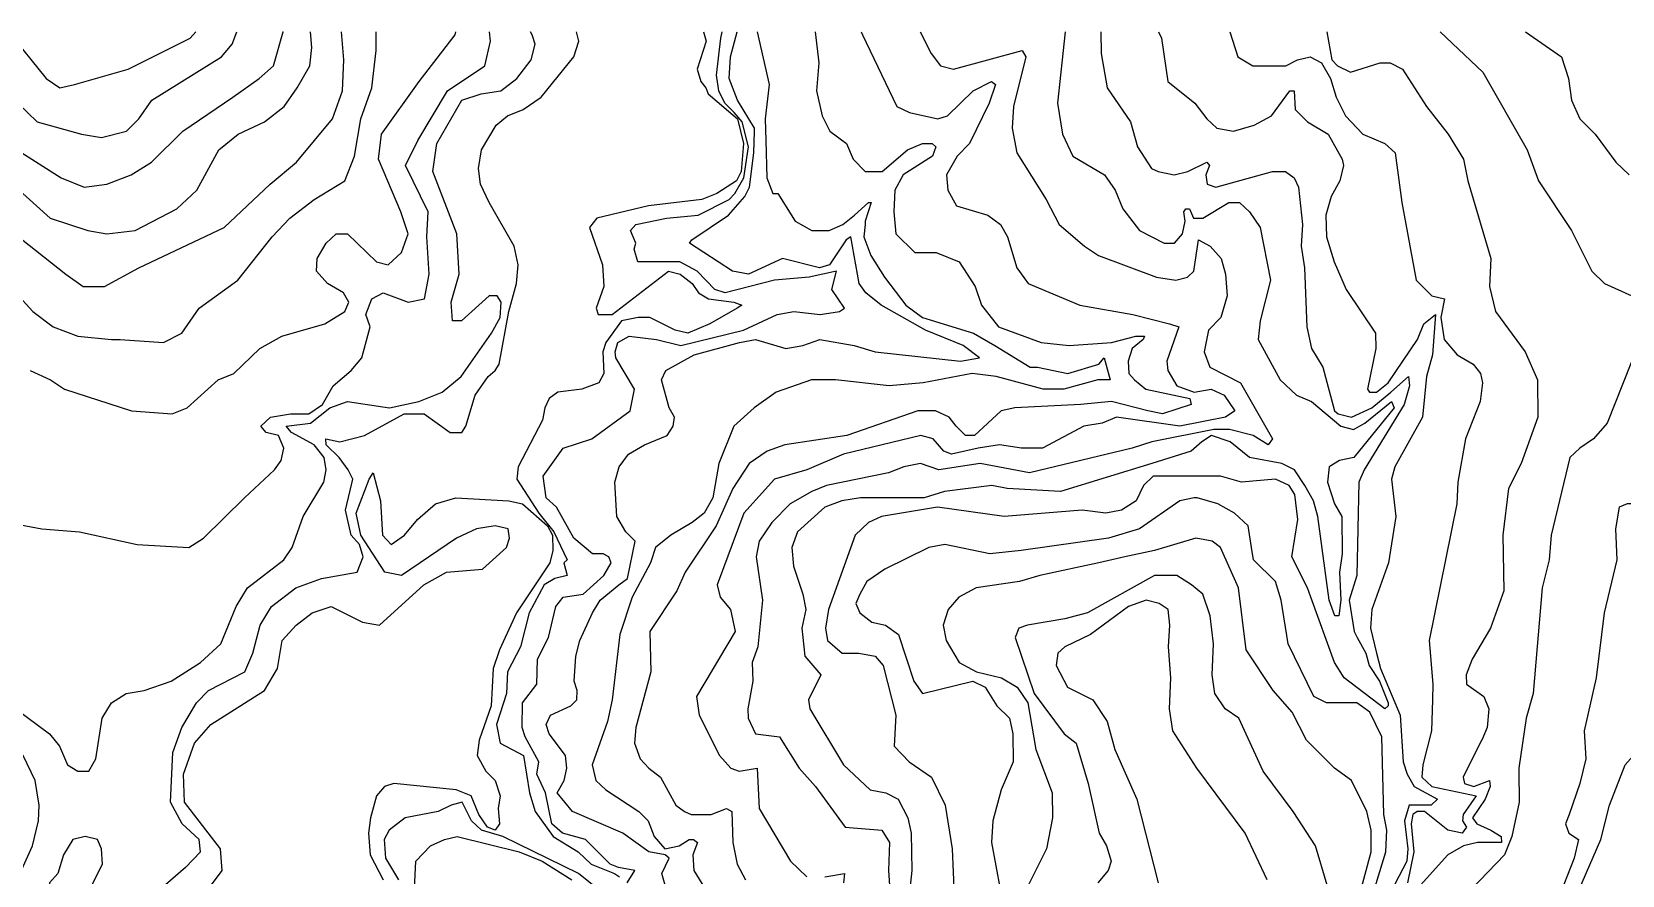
# Model space of a CAD drawing. Extents: x 3000 to 7000, y 3135 to 5000.
# Drawn here: x 5315 to 5828, y 4728 to 5000 of the extents above; entities that cross this region are included whole.
import ezdxf

# ---------------------------------------------------------------- set-up
doc = ezdxf.new("R2010")
doc.units = 0
doc.header["$MEASUREMENT"] = 0
doc.layers.add('TOPO_DIG', color=1, linetype='Continuous')

msp = doc.modelspace()

# ---------------------------------------------------------------- linework, layer by layer
at = {"layer": 'TOPO_DIG', "color": 1, "linetype": 'Continuous'}
for points, elevation in [([(5251.125, 5000), (5257.875, 4997), (5275.78125, 4981), (5280.3125, 4976), (5283.28125, 4969), (5285.1875, 4963), (5292.09375, 4950), (5304.625, 4939), (5326.28125, 4922), (5331.90625, 4918), (5338.78125, 4918), (5349.8125, 4924), (5377.25, 4937), (5392.125, 4951), (5400.625, 4958), (5412.125, 4972), (5415.375, 4981), (5415.78125, 4991), (5415.0625, 5000)], 30), ([(5283.46875, 5000), (5293.34375, 4989), (5301.46875, 4971), (5305.84375, 4965), (5324.75, 4953), (5332.21875, 4950), (5339.4375, 4951), (5347.375, 4954), (5353.90625, 4958), (5363.96875, 4968), (5380.09375, 4979), (5388.53125, 4985), (5393.21875, 4989), (5396.25, 5000), (5396.1875, 5000)], 34), ([(5307.875, 5000), (5319.90625, 4985), (5324.34375, 4982), (5329.125, 4983), (5346.375, 4988), (5366.375, 4998), (5368.125, 5000)], 38), ([(5310.15625, 4782), (5321.03125, 4774), (5324.28125, 4770), (5326.8125, 4764), (5330.1875, 4762), (5333.6875, 4762), (5335.9375, 4766), (5338, 4779), (5341, 4784), (5345.75, 4787), (5351.5, 4788), (5360.21875, 4791), (5369.6875, 4797), (5376.25, 4803), (5381.09375, 4815), (5384.84375, 4821), (5396.5, 4830), (5399.1875, 4834), (5402.75, 4844), (5409.40625, 4855), (5410.09375, 4859), (5409.5, 4863), (5406.28125, 4867), (5399, 4871), (5397.21875, 4873), (5405.125, 4874), (5411.3125, 4879), (5417.03125, 4881), (5430.5625, 4879), (5440, 4881), (5447.46875, 4884), (5453.625, 4889), (5463.375, 4903), (5466.1875, 4908), (5466.46875, 4913), (5465.15625, 4915), (5462.625, 4915), (5453.71875, 4907), (5450.78125, 4907), (5450.375, 4913), (5452.9375, 4922), (5452.15625, 4935), (5444.5, 4955), (5445.75, 4964), (5453.78125, 4978), (5460.09375, 4980), (5466.34375, 4981), (5471.5625, 4985), (5476.15625, 4991), (5477.4375, 4996), (5476.46875, 4999), (5475.9375, 5000)], 22), ([(5314.75, 4891), (5321.375, 4888), (5325.875, 4885), (5347.4375, 4878), (5360.5, 4877), (5365.34375, 4879), (5375.34375, 4888), (5380.375, 4890), (5388.71875, 4898), (5395.875, 4902), (5409.6875, 4906), (5416.1875, 4910), (5417.46875, 4913), (5415.71875, 4916), (5410.5625, 4919), (5407, 4923), (5407.28125, 4927), (5410.09375, 4932), (5413.375, 4935), (5416.96875, 4935), (5426.375, 4926), (5430.09375, 4925), (5434.34375, 4929), (5436.5625, 4935), (5434.1875, 4942), (5427, 4959), (5428, 4967), (5440.0625, 4984), (5451.625, 4999), (5451.84375, 5000)], 26), ([(5541.5625, 4974), (5538.46875, 4977), (5536.5625, 4981), (5535.875, 4986), (5537.1875, 4998), (5537.625, 5000)], 22), ([(5548.9375, 5000), (5548.90625, 5000), (5552.75, 4983), (5551.5, 4972), (5551.6875, 4965)], 26), ([(5582.375, 5000), (5582.84375, 4999), (5593.9375, 4976), (5598, 4974), (5607.09375, 4972), (5610.1875, 4973), (5618.5, 4981), (5624.40625, 4984), (5625.6875, 4983), (5623.625, 4977), (5617.34375, 4964), (5613.3125, 4960), (5609.875, 4954), (5610.34375, 4949), (5613.125, 4944), (5623.25, 4941), (5627.28125, 4938), (5629.5625, 4934), (5632.53125, 4924), (5636.25, 4919), (5652.875, 4912), (5669.9375, 4909), (5681.75, 4906), (5684.75, 4905), (5680.875, 4894), (5681.1875, 4891), (5684.09375, 4886), (5689.625, 4884), (5695.1875, 4885), (5699.34375, 4883), (5702.8125, 4878), (5699.8125, 4876), (5685, 4873), (5664.625, 4876), (5660.0625, 4874)], 30), ([(5648.125, 5000), (5645.6875, 4977), (5647.25, 4967), (5650.59375, 4960), (5660.75, 4954), (5664.1875, 4949), (5666.6875, 4943), (5672.03125, 4936), (5680, 4932), (5683.3125, 4932), (5685.9375, 4935), (5686.8125, 4939), (5686.375, 4942), (5686.96875, 4943), (5688.15625, 4943), (5689.4375, 4940), (5692.5, 4940), (5700.875, 4945), (5704.21875, 4945), (5707.53125, 4942), (5710.9375, 4937), (5714.25, 4920), (5710.875, 4907), (5710.25, 4901), (5717.375, 4888), (5722.65625, 4883), (5727.5, 4881), (5736.9375, 4873), (5741.03125, 4872), (5744.59375, 4874), (5753.25, 4881), (5754.03125, 4879), (5741.0625, 4863), (5736.5, 4862), (5733.1875, 4860), (5732.65625, 4855), (5734.875, 4848), (5737.21875, 4844), (5737.28125, 4832), (5736.4375, 4826), (5736.9375, 4817), (5736.3125, 4812), (5734.96875, 4812), (5733.09375, 4817), (5729.5, 4844), (5728.0625, 4849), (5725.34375, 4854), (5722.03125, 4859), (5717.875, 4861), (5707.5, 4863), (5701.25, 4868), (5695.28125, 4870), (5692.125, 4868), (5688.71875, 4865), (5676.03125, 4861)], 34), ([(5678.21875, 5000), (5679.125, 4998), (5681.1875, 4984), (5689.875, 4977), (5693.71875, 4972), (5696.96875, 4969), (5702.3125, 4968), (5708.96875, 4970), (5714.59375, 4973), (5720.4375, 4981), (5721.84375, 4981), (5722.1875, 4975), (5726.125, 4971), (5732.8125, 4967), (5737.34375, 4959), (5737.71875, 4957), (5736.59375, 4952), (5733.8125, 4947), (5732.09375, 4941), (5732.3125, 4934), (5734.71875, 4926), (5738.65625, 4917), (5748.0625, 4903), (5748.1875, 4898), (5745.5, 4885), (5746.1875, 4884), (5748.34375, 4884), (5752.1875, 4887), (5761.5625, 4901), (5763.625, 4906), (5767.4375, 4909), (5766.4375, 4896), (5764.5, 4889), (5763.21875, 4876), (5754.34375, 4860), (5753.1875, 4856), (5754.625, 4844), (5752.21875, 4829), (5746.9375, 4814), (5746.4375, 4808), (5748.375, 4800)], 38), ([(5732.34375, 5000), (5734.03125, 4991), (5735.8125, 4989), (5740, 4987), (5749.5625, 4990), (5752.78125, 4990), (5756.8125, 4988), (5764.5, 4976), (5771.5, 4967), (5776.375, 4959), (5777.8125, 4952), (5785.21875, 4927), (5784.75, 4918), (5786.6875, 4910), (5796.3125, 4897), (5800.28125, 4888), (5800.3125, 4876), (5794.9375, 4861), (5790.875, 4853), (5789.0625, 4838), (5789.375, 4820), (5785.125, 4808), (5779.1875, 4798), (5777.25, 4793), (5777.40625, 4790), (5783, 4786), (5784.5625, 4782), (5784, 4776), (5782.34375, 4772)], 42), ([(5796.40625, 5000), (5807.9375, 4992), (5810.21875, 4985), (5811.15625, 4978), (5813.875, 4972), (5818.8125, 4967), (5825.5, 4958), (5829.78125, 4954)], 46), ([(5507.09375, 4726), (5509.53125, 4730), (5504.25, 4731), (5501.5625, 4732), (5493.625, 4740), (5486.25, 4742), (5482.78125, 4745), (5480.78125, 4755), (5478, 4761), (5478.59375, 4765), (5474.1875, 4773), (5473.25, 4776), (5473.3125, 4784), (5477.9375, 4790), (5478.1875, 4798), (5481.75, 4805), (5484.0625, 4815), (5486.40625, 4818), (5492.875, 4819), (5499.59375, 4825), (5501.875, 4829), (5501.1875, 4831), (5499.375, 4832), (5495.875, 4832), (5489.84375, 4837), (5484.28125, 4847), (5480.9375, 4850), (5480.03125, 4857), (5486.4375, 4866), (5495.6875, 4869), (5508.0625, 4878), (5509.375, 4885), (5503.40625, 4895), (5503.15625, 4897), (5504.0625, 4900), (5507.75, 4902), (5516.5625, 4901), (5524.375, 4899), (5544.5, 4904), (5555.375, 4909), (5560.78125, 4910), (5569.21875, 4909), (5575.4375, 4910), (5577.09375, 4911), (5573.03125, 4917), (5574.53125, 4923), (5565.65625, 4921), (5554.5, 4920), (5538.625, 4916), (5535.3125, 4917), (5529.59375, 4923), (5524.0625, 4926), (5510.46875, 4926), (5509.28125, 4930), (5509.8125, 4932), (5508.15625, 4936), (5509.875, 4938), (5519.78125, 4940), (5529.96875, 4941), (5539.875, 4946), (5541.71875, 4948), (5544.625, 4953), (5546.125, 4963), (5544.0625, 4971), (5541.5625, 4974)], 22), ([(5551.6875, 4965), (5552, 4953), (5554, 4948), (5555.625, 4948), (5561.125, 4939), (5566.5625, 4936), (5572.125, 4936), (5576.46875, 4938), (5580.25, 4941)], 26), ([(5580.25, 4941), (5584.75, 4945), (5585.6875, 4945), (5583.6875, 4939), (5583.6875, 4938)], 26), ([(5583.6875, 4938), (5583.3125, 4934), (5585.5, 4928), (5589.96875, 4921), (5596.8125, 4912), (5602.125, 4908), (5618.5625, 4903), (5625.4375, 4899), (5636.875, 4892), (5639.1875, 4892)], 26), ([(5639.1875, 4892), (5648.9375, 4890), (5658.9375, 4893), (5660.71875, 4895), (5662.625, 4888), (5658.59375, 4888), (5647.6875, 4885)], 26), ([(5647.6875, 4885), (5647.28125, 4885), (5641, 4885), (5625.9375, 4889), (5618.1875, 4890), (5602.34375, 4887), (5591.40625, 4886), (5574.125, 4888), (5566.4375, 4888), (5555.03125, 4884), (5548, 4879), (5541.40625, 4873), (5536.59375, 4861), (5534.6875, 4850), (5531.875, 4845), (5528, 4842), (5521.15625, 4838), (5516.15625, 4834), (5514.59375, 4829), (5508.6875, 4818), (5504.6875, 4806), (5502.21875, 4785), (5500.6875, 4778), (5495.75, 4764), (5496.96875, 4759), (5500.15625, 4756), (5510.84375, 4749), (5513.84375, 4746), (5515.8125, 4741), (5519.21875, 4737), (5523.8125, 4738), (5527, 4740), (5528.375, 4740), (5529.6875, 4739), (5528.25, 4735), (5528.5, 4730), (5532.78125, 4723)], 26), ([(5660.0625, 4874), (5654.125, 4873), (5640.875, 4866), (5634.0625, 4866), (5626.9375, 4867), (5620.0625, 4866), (5611.5, 4864), (5609.0625, 4865), (5605.625, 4869), (5601.59375, 4870), (5576.75, 4864), (5564.9375, 4859), (5554.53125, 4856), (5544.65625, 4845), (5536.03125, 4822), (5537.03125, 4818), (5540.3125, 4814), (5541.84375, 4807), (5529.375, 4786), (5530.21875, 4780), (5536.84375, 4767), (5540.40625, 4763), (5543.15625, 4762), (5548.96875, 4763), (5549.5625, 4750), (5559.625, 4733), (5564.9375, 4728)], 30), ([(5676.03125, 4861), (5646.65625, 4852), (5629.40625, 4853), (5624.46875, 4854), (5609.25, 4852), (5602.6875, 4850), (5582.21875, 4850), (5576.1875, 4849), (5570.75, 4847), (5561.96875, 4839), (5560.0625, 4834), (5560.625, 4828), (5563.625, 4819), (5564.5625, 4814), (5563.3125, 4808), (5564.28125, 4799), (5569.4375, 4793), (5565.5, 4785), (5565.9375, 4782), (5576.78125, 4764), (5585.375, 4756), (5590.375, 4755), (5594.375, 4753), (5597.5, 4747), (5598.5625, 4742), (5598.78125, 4730), (5597.5625, 4719)], 34), ([(5372.875, 4725), (5376.59375, 4730), (5376.0625, 4737), (5364.5, 4752), (5364.1875, 4761), (5367.6875, 4771), (5372.96875, 4777), (5390.28125, 4788), (5394.5, 4795), (5395.96875, 4804), (5400.46875, 4809), (5405.625, 4813), (5411.75, 4815), (5421.8125, 4810), (5427.25, 4809), (5441.53125, 4822), (5448.875, 4826), (5460.46875, 4827), (5468.21875, 4834), (5469.21875, 4837), (5468.75, 4840), (5464.5625, 4841), (5458.59375, 4840), (5452.0625, 4837), (5434.40625, 4825), (5429.0625, 4826), (5421.25, 4838), (5419.75, 4845), (5423.9375, 4856), (5425.21875, 4858), (5427.625, 4849), (5428.3125, 4838), (5431.0625, 4835), (5435.375, 4838), (5439.5625, 4843), (5445.375, 4848), (5451.84375, 4850), (5468.9375, 4849), (5473.375, 4848), (5481.375, 4841), (5482.96875, 4838), (5483.125, 4833), (5482.1875, 4829), (5471.40625, 4813), (5465.90625, 4801), (5463.90625, 4795), (5463.3125, 4783), (5459.40625, 4772), (5458.78125, 4767), (5461.5, 4762), (5464.5625, 4759), (5466.1875, 4754), (5465.46875, 4750), (5466, 4745), (5464.59375, 4743), (5462.0625, 4744), (5459.28125, 4748), (5456.84375, 4754), (5452, 4756), (5431.9375, 4758), (5428.875, 4757), (5426.375, 4754), (5424.40625, 4747), (5423.75, 4742), (5424.3125, 4735), (5428.53125, 4727)], 18), ([(5689.65625, 4850), (5685, 4849), (5672.0625, 4840), (5662.03125, 4837), (5633.9375, 4833), (5623.84375, 4832), (5609.375, 4835), (5604.21875, 4834), (5590.0625, 4827), (5584.28125, 4823), (5582.03125, 4819), (5580.75, 4816), (5582.03125, 4813), (5585.90625, 4810), (5590.3125, 4809), (5594.40625, 4806), (5599.375, 4791), (5602.15625, 4787), (5618.375, 4791), (5622.40625, 4789), (5626.09375, 4783), (5630.1875, 4779), (5631.28125, 4774), (5631.40625, 4765), (5627.46875, 4756), (5624.84375, 4746), (5624.4375, 4739), (5627.1875, 4724)], 38), ([(5708.09375, 4834), (5707.0625, 4841), (5702.65625, 4845), (5697.3125, 4848), (5690.65625, 4850), (5689.65625, 4850)], 38), ([(5875.8125, 4791), (5874.875, 4792), (5868.5, 4796), (5862.9375, 4803), (5860.90625, 4819), (5861.5625, 4829), (5860.5625, 4834), (5856.3125, 4837), (5850.625, 4838), (5845.03125, 4836), (5842.03125, 4834), (5838.5, 4837), (5833.21875, 4846), (5831.125, 4848), (5829.09375, 4848), (5826.5625, 4847), (5825.40625, 4840), (5825.8125, 4830), (5821.75, 4813), (5819.15625, 4792), (5815.3125, 4775), (5815.8125, 4766), (5813.875, 4758), (5810.40625, 4748)], 46), ([(5747.125, 4722), (5751.40625, 4736), (5751.6875, 4743), (5750.78125, 4748), (5750.0625, 4773), (5746.21875, 4781), (5742.03125, 4784), (5732.3125, 4784), (5728.21875, 4786), (5719.90625, 4803), (5717.6875, 4817), (5715.875, 4823), (5708.75, 4830), (5708.09375, 4834)], 38), ([(5740.0625, 4700), (5728.78125, 4738), (5721.5625, 4749), (5711.875, 4762), (5704.09375, 4779), (5699.6875, 4782), (5696.3125, 4787), (5695.5, 4793), (5695.9375, 4803), (5694.8125, 4812), (5692.46875, 4819), (5688.8125, 4822), (5684.125, 4825), (5676.84375, 4825), (5655.3125, 4813), (5648.03125, 4811), (5636, 4809), (5633.15625, 4808), (5632.03125, 4805), (5638.1875, 4787), (5647.75, 4774), (5651.6875, 4771), (5655.5625, 4758), (5659.09375, 4742), (5661.4375, 4738), (5662.96875, 4733), (5661.9375, 4730), (5658.65625, 4726)], 42), ([(5748.375, 4800), (5749.71875, 4795), (5756.03125, 4780), (5756.96875, 4765), (5758.25, 4761), (5760.5, 4757), (5768.03125, 4753), (5766, 4751), (5758.9375, 4751), (5757.4375, 4746), (5758.5, 4737), (5758.15625, 4733), (5750.34375, 4718)], 38), ([(5782.34375, 4772), (5782.25, 4772), (5776.3125, 4760), (5776.71875, 4758), (5779.78125, 4757), (5784.78125, 4759), (5785, 4757), (5783.4375, 4753), (5779.3125, 4747), (5780.6875, 4745), (5785.25, 4743), (5788.5, 4741), (5788.6875, 4739), (5780.875, 4739), (5776.40625, 4738), (5771.3125, 4735), (5758.65625, 4721)], 42), ([(5810.40625, 4748), (5809.28125, 4745), (5810.3125, 4742), (5813.4375, 4740), (5812.09375, 4734), (5806.5625, 4720), (5803.9375, 4715), (5801.1875, 4713), (5797.6875, 4713), (5794.3125, 4712), (5790.6875, 4705), (5769.96875, 4686), (5765.1875, 4683), (5760.21875, 4684), (5754.875, 4683), (5747.8125, 4674), (5737.25, 4668), (5731.96875, 4663), (5729.3125, 4658), (5728.65625, 4650), (5731, 4638), (5732.9375, 4636), (5736.65625, 4635), (5745.25, 4636)], 46), ([(5330.3125, 4720), (5334, 4724), (5338.125, 4732), (5337.75, 4737), (5336.5, 4740), (5332.53125, 4741), (5328.59375, 4740), (5325.5, 4735), (5323.6875, 4729), (5321.0625, 4726), (5321, 4722), (5323.5625, 4718), (5326.96875, 4718), (5330.84375, 4720)], 22), ([(5438.4375, 4722), (5439, 4733), (5443.71875, 4738), (5448.1875, 4740), (5452.34375, 4741), (5472.28125, 4736), (5479.65625, 4733), (5489.21875, 4727)], 22), ([(5570.71875, 4728), (5577.0625, 4729), (5576.6875, 4726)], 30)]:
    msp.add_lwpolyline(points, dxfattribs=dict(at, elevation=elevation))
at = {"layer": 'TOPO_DIG', "color": 3, "linetype": 'Continuous'}
for points, elevation in [([(5271.75, 5000), (5281.125, 4993), (5286.15625, 4988), (5294, 4965), (5297.125, 4960), (5310.15625, 4950), (5321.25, 4940), (5333.40625, 4936), (5339.5, 4935), (5348.5625, 4936), (5362.0625, 4943), (5368.4375, 4949), (5375.59375, 4962), (5381.75, 4967), (5390.21875, 4971), (5396.5625, 4976), (5400.78125, 4982), (5404.84375, 4989), (5405.5625, 4995), (5405.09375, 5000)], 32), ([(5293.40625, 5000), (5310.875, 4977), (5317.03125, 4971), (5331.3125, 4967), (5337.75, 4966), (5345.8125, 4968), (5349.78125, 4972), (5354.03125, 4978), (5376.40625, 4992), (5379.875, 4996), (5381.375, 5000)], 36), ([(5307.71875, 4842), (5318.5625, 4840), (5330.65625, 4839), (5349.21875, 4835), (5365.90625, 4834), (5370.59375, 4837), (5383.8125, 4850), (5393.5, 4859), (5395.59375, 4862), (5396.53125, 4866), (5394.75, 4870), (5390.84375, 4871), (5389.0625, 4873), (5392.25, 4876), (5398.625, 4877), (5404.5, 4877), (5408.90625, 4880), (5412.375, 4886), (5418.1875, 4891), (5421.59375, 4895), (5424.25, 4905), (5422.9375, 4909), (5424.84375, 4914), (5428.5, 4916), (5436.53125, 4913), (5441.75, 4914), (5443.28125, 4922), (5442.5625, 4934), (5443, 4942), (5435.65625, 4957), (5439.65625, 4965), (5449.25, 4981), (5461.25, 4989), (5463.0625, 4997), (5462.6875, 5000)], 24), ([(5310.1875, 4916), (5315.625, 4910), (5322.21875, 4905), (5330.125, 4902), (5341, 4901), (5343.75, 4901), (5357.6875, 4900), (5363.65625, 4903), (5369.21875, 4911), (5381.71875, 4920), (5392.71875, 4934), (5398.375, 4940), (5406.25, 4946), (5416.1875, 4952), (5419.21875, 4960), (5421.25, 4972), (5424.84375, 4982), (5426.28125, 4994), (5426.1875, 5000)], 28), ([(5364.8125, 4731), (5369.6875, 4736), (5369.25, 4740), (5363.75, 4745), (5360, 4752), (5360.71875, 4768), (5363.6875, 4776), (5368.375, 4784), (5372.25, 4788), (5383.9375, 4794), (5386.53125, 4800), (5388.875, 4809), (5392.53125, 4815), (5400.3125, 4821), (5408.65625, 4824), (5420.15625, 4826), (5422, 4831), (5420.84375, 4835), (5418.1875, 4838), (5416.3125, 4846), (5418.6875, 4856), (5417.25, 4859), (5414.3125, 4863), (5410.125, 4867), (5410, 4869), (5414.53125, 4868), (5422.4375, 4870), (5435.25, 4877), (5441.6875, 4877), (5450.0625, 4871), (5453.78125, 4871), (5455.09375, 4873), (5458.0625, 4883), (5462.34375, 4889), (5464.53125, 4891), (5465.8125, 4893), (5468.9375, 4910), (5471.4375, 4919), (5471.9375, 4925), (5470.625, 4931), (5462.625, 4945), (5459.8125, 4951), (5459.1875, 4956), (5460.15625, 4962), (5464.875, 4970), (5468.5625, 4973), (5473.5625, 4975), (5479.40625, 4979), (5489.90625, 4992), (5491.5, 4997), (5490.78125, 5000)], 20), ([(5531.625, 5000), (5532.5, 4997), (5529.625, 4988), (5530.8125, 4984), (5532.375, 4982)], 20), ([(5548.03125, 4968), (5548.0625, 4969), (5542.5625, 4978), (5539.875, 4985), (5540.34375, 4992), (5542.4375, 5000)], 24), ([(5567.625, 5000), (5568.75, 4990), (5568.03125, 4981), (5569.90625, 4973), (5572.34375, 4968), (5577.71875, 4964), (5579.8125, 4959), (5583.6875, 4955), (5589.1875, 4955), (5597.34375, 4962), (5602.125, 4964), (5605.25, 4964), (5606.5, 4963), (5605.375, 4960), (5596, 4954), (5593.25, 4949), (5592.90625, 4942), (5593.5625, 4935), (5599.65625, 4929), (5606.53125, 4929), (5614, 4926), (5619.1875, 4918), (5621.1875, 4912), (5626.6875, 4905), (5640.40625, 4900), (5649.4375, 4899), (5663.09375, 4900), (5670.875, 4902), (5673.65625, 4902), (5673.28125, 4901), (5669.75, 4898), (5668.375, 4894), (5668.625, 4890), (5670.40625, 4888), (5674.0625, 4885), (5688.25, 4882), (5688.75, 4880), (5679.4375, 4877), (5674.71875, 4878), (5663.09375, 4881), (5653.125, 4880)], 28), ([(5601.40625, 5000), (5604.9375, 4993), (5608, 4989), (5612.125, 4988), (5634.3125, 4994), (5635.4375, 4992), (5631.46875, 4976), (5631.0625, 4969), (5632.5625, 4961), (5642, 4946), (5646.1875, 4938), (5654.3125, 4931), (5658.8125, 4928), (5677.53125, 4921), (5683.78125, 4920), (5687.5, 4921), (5689.53125, 4923), (5691.09375, 4933), (5694.875, 4931), (5698.375, 4927), (5699.75, 4922), (5700.34375, 4915), (5698.21875, 4908), (5694.3125, 4904), (5692.90625, 4897), (5694.75, 4892), (5704.5625, 4887), (5714.9375, 4869), (5713.5, 4867), (5708.625, 4870), (5701.0625, 4872), (5696, 4872), (5676, 4868), (5669.65625, 4866)], 32), ([(5659.59375, 5000), (5659.71875, 4993), (5661.625, 4982), (5669.15625, 4971), (5671.4375, 4963), (5675.9375, 4956), (5678.0625, 4955), (5683.21875, 4954), (5687.625, 4955), (5693.75, 4958), (5694.625, 4957), (5693.4375, 4954), (5693.875, 4951), (5696.6875, 4950), (5714.90625, 4955), (5719.03125, 4955), (5721.90625, 4953), (5723.25, 4950), (5724.53125, 4938), (5724.09375, 4931), (5725.25, 4924), (5725.96875, 4905), (5727.5, 4898), (5731.125, 4892), (5734.90625, 4878), (5736.03125, 4877), (5740.34375, 4876), (5746.9375, 4879), (5753, 4884), (5758.6875, 4889), (5759, 4886), (5757.28125, 4880), (5744.375, 4859), (5742.6875, 4855), (5742.03125, 4825), (5739.625, 4817), (5741.1875, 4807), (5742.1875, 4805)], 36), ([(5701.125, 5000), (5703.6875, 4992), (5708.5625, 4989), (5712.96875, 4989), (5719.15625, 4989), (5722.96875, 4991), (5727.03125, 4992), (5730.6875, 4990), (5733.5625, 4985), (5735.40625, 4979), (5738.4375, 4973), (5744.03125, 4967), (5751.09375, 4964), (5754.40625, 4961), (5756.5, 4945), (5761.125, 4920), (5766.1875, 4915), (5770.28125, 4914), (5769.0625, 4908), (5770.1875, 4901), (5774.34375, 4896), (5779.53125, 4893), (5781.90625, 4890), (5782.5, 4887), (5781.8125, 4881), (5777.09375, 4869), (5774.59375, 4855), (5774.21875, 4848), (5765.34375, 4804), (5766.5, 4790), (5766.375, 4785)], 40), ([(5768.9375, 5000), (5782.6875, 4987), (5796.9375, 4962), (5800.59375, 4952), (5811.1875, 4936), (5817.6875, 4923), (5821.78125, 4919), (5830.625, 4915), (5834.15625, 4908), (5833, 4900), (5822.6875, 4874), (5818.3125, 4869), (5813.90625, 4866), (5810.6875, 4863), (5804.65625, 4838), (5803.96875, 4830), (5801.75, 4821), (5798.875, 4787), (5796.59375, 4779), (5794.28125, 4763), (5794.28125, 4762)], 44), ([(5532.375, 4982), (5533.1875, 4980), (5542.59375, 4972), (5544.53125, 4964), (5543.75, 4955), (5542.25, 4952), (5535.96875, 4948), (5531.0625, 4946), (5513.9375, 4944), (5497.3125, 4940), (5494.9375, 4937), (5499.09375, 4925), (5499.5, 4918), (5497.03125, 4911), (5497.75, 4909), (5502.21875, 4909), (5520.40625, 4923), (5524.125, 4922), (5528.03125, 4919), (5530, 4916), (5533.28125, 4914), (5541.4375, 4913), (5543.96875, 4912), (5542.5, 4911), (5533.6875, 4906), (5526.625, 4903), (5522.5, 4904), (5514.40625, 4908), (5510.59375, 4908), (5505.28125, 4907), (5500.15625, 4900), (5499.21875, 4897), (5499.5625, 4890), (5497.90625, 4887), (5492.5, 4885), (5484.78125, 4884), (5481.9375, 4882), (5480.5, 4879), (5479.75, 4875), (5471.9375, 4860), (5471.5625, 4856), (5478.625, 4845), (5483.46875, 4839), (5487.75, 4830), (5486.6875, 4829), (5487.75, 4825), (5483.78125, 4824), (5480.375, 4822), (5475.53125, 4813), (5472.75, 4802), (5468.5, 4794), (5468.21875, 4787), (5465, 4777), (5466.1875, 4771), (5473.65625, 4767), (5475.59375, 4755), (5477.40625, 4749), (5483.28125, 4741), (5491.28125, 4736), (5495.46875, 4732), (5503, 4729), (5504.59375, 4728)], 20), ([(5519.9375, 4723), (5518.25, 4729), (5520.5625, 4734), (5519.3125, 4735), (5514.0625, 4736), (5505.625, 4742), (5489.5, 4749), (5484.46875, 4755), (5486.8125, 4759), (5487.625, 4763), (5487.15625, 4767), (5481.90625, 4774), (5480.96875, 4777), (5482.375, 4780), (5488.875, 4783), (5490.875, 4785), (5490.9375, 4788), (5489.96875, 4791), (5490.5625, 4799), (5491.78125, 4804), (5495.875, 4813), (5498.375, 4817), (5504.40625, 4822), (5507.15625, 4824), (5509.6875, 4836), (5506.65625, 4839), (5503.71875, 4844), (5503.0625, 4855), (5504.5, 4860), (5507.53125, 4864), (5512.6875, 4867), (5519.9375, 4870), (5521.875, 4873), (5522.28125, 4876), (5520.5625, 4879), (5518.125, 4888), (5519.53125, 4891), (5528.6875, 4896), (5543.25, 4900), (5548.4375, 4901), (5558.15625, 4898), (5563.625, 4899), (5569.15625, 4901), (5580.21875, 4899), (5586.9375, 4897), (5614.4375, 4894), (5620.53125, 4895), (5615.3125, 4899), (5603.09375, 4904), (5588.875, 4912), (5583.96875, 4916), (5581.78125, 4919), (5579.125, 4934), (5577.5625, 4933), (5572.1875, 4925), (5569, 4924), (5557.0625, 4927), (5546.15625, 4922), (5540.96875, 4923), (5527.15625, 4932), (5527.84375, 4933), (5539.75, 4941), (5544.9375, 4947), (5546.4375, 4950), (5547.90625, 4961), (5548.03125, 4968)], 24), ([(5653.125, 4880), (5631.9375, 4879), (5627.53125, 4878), (5618.96875, 4870), (5616, 4870), (5612.96875, 4873), (5610.8125, 4876), (5606.375, 4878), (5600.65625, 4878), (5577.8125, 4870), (5557.8125, 4867), (5552.125, 4865), (5546.3125, 4861), (5541.09375, 4853), (5535.75, 4841), (5525.75, 4826), (5523.0625, 4820), (5514.34375, 4807), (5514.65625, 4794), (5509.875, 4776), (5509.375, 4771), (5511.25, 4766), (5514, 4763), (5517.8125, 4760), (5522.6875, 4751), (5525.5, 4749), (5527.71875, 4748), (5534.125, 4748), (5539.03125, 4750), (5540.8125, 4749), (5541.09375, 4739), (5542.53125, 4732), (5545.125, 4727)], 28), ([(5669.65625, 4866), (5636.625, 4858), (5620.75, 4861), (5607.46875, 4859), (5601.5, 4861), (5596.125, 4860), (5591.21875, 4858), (5571.25, 4854), (5566.5625, 4852), (5559.53125, 4848), (5553.625, 4842), (5549.625, 4836), (5548.625, 4831), (5550.6875, 4817), (5549.1875, 4802), (5547.3125, 4797), (5547.5, 4791), (5545.90625, 4782), (5546.0625, 4779), (5548.375, 4774), (5556.125, 4773), (5562.46875, 4763), (5567.75, 4757), (5577.28125, 4744), (5589.0625, 4743), (5591.5, 4739), (5591.21875, 4730), (5592.25, 4714)], 32), ([(5680.3125, 4857), (5676.4375, 4857), (5673.375, 4854), (5670.96875, 4849), (5666.3125, 4846), (5661.25, 4845), (5653.5625, 4846), (5628.46875, 4844), (5606.96875, 4847), (5589, 4844), (5584.78125, 4842), (5580.5, 4838), (5571.875, 4814), (5570.96875, 4808), (5571.625, 4804), (5576.28125, 4800), (5581.6875, 4800), (5586.96875, 4799), (5589.5, 4796), (5593.5625, 4780), (5593.09375, 4770), (5597.90625, 4765), (5605.0625, 4760), (5609.5, 4751), (5611.6875, 4737), (5612.34375, 4722)], 36), ([(5727.25, 4818), (5726.125, 4821), (5721.15625, 4831), (5723.03125, 4843), (5722.0625, 4851), (5720.21875, 4854), (5715.84375, 4856), (5704.875, 4855), (5698.125, 4857), (5680.625, 4857), (5680.3125, 4857)], 36), ([(5742.34375, 4720), (5746.6875, 4736), (5746.71875, 4743), (5745.3125, 4749), (5740.3125, 4759), (5734.875, 4763), (5725.875, 4772), (5721.28125, 4781), (5715.0625, 4788), (5706.4375, 4801), (5703.90625, 4821), (5698.1875, 4834), (5695.4375, 4836), (5690.15625, 4837), (5676.9375, 4833), (5667.375, 4831), (5658.96875, 4829), (5639.9375, 4825), (5633.4375, 4823), (5619.46875, 4821), (5613.90625, 4818), (5610.4375, 4814), (5608.84375, 4809), (5609.8125, 4804), (5614.03125, 4797), (5619.59375, 4794), (5627.65625, 4792), (5632.6875, 4789), (5636.125, 4784), (5638.65625, 4769), (5643.9375, 4755), (5644.03125, 4747), (5642.0625, 4737), (5634.625, 4722)], 40), ([(5713.15625, 4727), (5706.125, 4742), (5690.5625, 4763), (5682.78125, 4775), (5681.71875, 4782), (5682.15625, 4792), (5681.375, 4802), (5681.875, 4809), (5681.25, 4814), (5678.4375, 4816), (5674.1875, 4817), (5668.5625, 4815), (5656.28125, 4806), (5648, 4802), (5645.71875, 4800), (5645.1875, 4796), (5648.875, 4789), (5657, 4785), (5661.625, 4778), (5664.125, 4769), (5671.21875, 4753), (5678.0625, 4726)], 44), ([(5742.1875, 4805), (5745, 4800), (5746, 4796), (5749.40625, 4791), (5752.1875, 4784), (5752.125, 4783), (5751.125, 4782), (5738, 4792), (5734.875, 4797), (5727.25, 4818)], 36), ([(5364.8125, 4731), (5356.75, 4724), (5339.9375, 4718), (5315.84375, 4704), (5310.875, 4702), (5306.9375, 4704), (5304.8125, 4707), (5306.125, 4717), (5315.53125, 4738), (5317.53125, 4746), (5317.75, 4751), (5316.375, 4759), (5312.59375, 4767), (5307.53125, 4772), (5297.25, 4782), (5286.875, 4790), (5281.03125, 4791), (5278.0625, 4793), (5277.28125, 4795), (5282.1875, 4800)], 20), ([(5766.375, 4785), (5766.0625, 4775), (5763.28125, 4764), (5763.03125, 4760), (5766.1875, 4757), (5780.4375, 4754), (5776.25, 4748), (5776.0625, 4746), (5777.34375, 4744), (5775.9375, 4742), (5771.3125, 4743), (5763.8125, 4749), (5761.53125, 4749), (5760.0625, 4748), (5759.5625, 4745), (5760.375, 4736), (5758.40625, 4726)], 40), ([(5820.625, 4740), (5823.46875, 4751), (5828.46875, 4764), (5848.15625, 4786), (5852.34375, 4788), (5855.4375, 4787), (5855.96875, 4783), (5849.875, 4777), (5848.25, 4773), (5849.875, 4766), (5851.84375, 4762)], 48), ([(5794.28125, 4762), (5794.34375, 4752), (5791.9375, 4741), (5789.59375, 4735), (5779, 4724)], 44), ([(5501.34375, 4721), (5491.34375, 4729), (5467, 4741), (5460.1875, 4743), (5456.9375, 4746), (5453.9375, 4752), (5450.40625, 4751), (5446.25, 4749), (5435.5625, 4747), (5430.4375, 4743), (5428.78125, 4740), (5429.1875, 4734), (5433.4375, 4727)], 20), ([(5756.4375, 4649), (5756.25, 4657), (5758.1875, 4661), (5763.3125, 4667), (5784.25, 4687), (5788.59375, 4690), (5797.4375, 4699), (5811.0625, 4718), (5820.59375, 4740), (5820.625, 4740)], 48)]:
    msp.add_lwpolyline(points, dxfattribs=dict(at, elevation=elevation))

doc.saveas('drawing.dxf')
